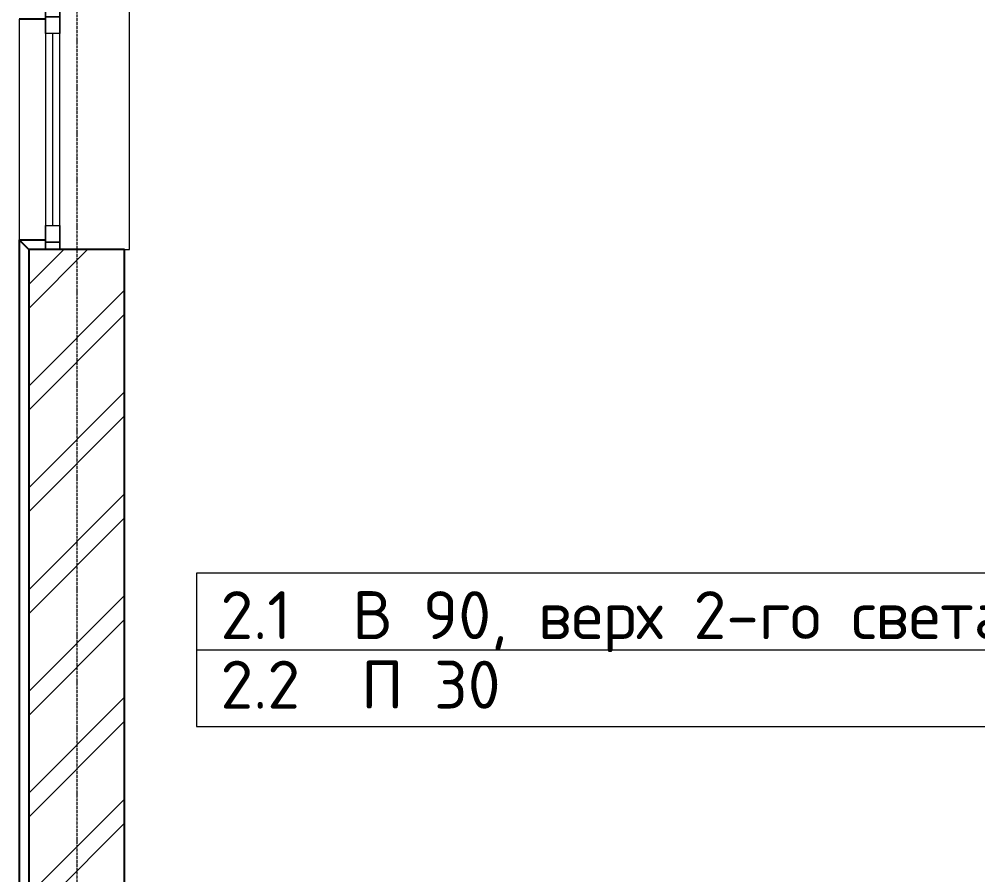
# Model space of a CAD drawing. Header units: millimetres. Extents: x -5016 to 22834, y -6019 to 18943.
# Drawn here: x -240 to 3760, y 9742 to 13310 of the extents above; entities that cross this region are included whole.
import ezdxf
from ezdxf.enums import TextEntityAlignment as Align

# ---------------------------------------------------------------- set-up
doc = ezdxf.new("R2010")
doc.units = ezdxf.units.MM
doc.linetypes.add('Осевая 12-2-2', pattern=[16, 12, -2, 0, -2])
for name, color, linetype, lineweight in [('A-GLAZ', 8, 'Continuous', 13), ('A-WALL', 8, 'Continuous', 13), ('A-WALL-PATT', 8, 'Continuous', 13), ('S-GRID', 8, 'Continuous', 13), ('АР_подложка', 8, 'Continuous', 13), ('ОВ_марки', 7, 'Continuous', 18)]:
    doc.layers.add(name, color=color, linetype=linetype, lineweight=lineweight)
doc.styles.add('GOST', font='isocpeur.ttf', dxfattribs={"width": 0.9})

# ---------------------------------------------------------------- blocks, each defined once
blk = doc.blocks.new('INT 20 Окно Прямоугольник 1ст - INT 20 Окно Прямоугольник 1ст 1000-3000h остекление-1568838-Этаж 2 - Планировка')
at = {"layer": 'A-GLAZ'}
for p, q in [((460, 240), (-460, 240)), ((-500, 130), (-400, 130)), ((-470, 130), (-500, 130)), ((-470, 70), (-470, 130)), ((-400, 130), (-470, 130)), ((-470, 130), (-470, 70)), ((400, 130), (500, 130)), ((470, 130), (400, 130)), ((500, 130), (470, 130)), ((470, 130), (470, 70)), ((470, 70), (470, 130)), ((-500, 70), (-470, 70)), ((-400, 70), (-500, 70)), ((-470, 70), (-400, 70)), ((500, 70), (400, 70)), ((400, 70), (470, 70)), ((470, 70), (500, 70)), ((-500, -200), (-500, -220)), ((500, -220), (500, -200)), ((-500, -220), (500, -220))]:
    blk.add_line(p, q, dxfattribs=at)
blk = doc.blocks.new('INT 20 Откосы окон снаружи Прямоугольник - INT 20 Откосы окон снаружи Прямоугольник-1566574-Этаж 2 - Планировка')
at = {"layer": 'A-WALL', "lineweight": 25}
for p, q in [((-476.7, 30), (-476.7, -80)), ((443.3, -80), (443.3, 30))]:
    blk.add_line(p, q, dxfattribs=at)
blk = doc.blocks.new('INT 20 Стекло - Стекло-1566582-Этаж 2 - Планировка')
at = {"layer": 'A-GLAZ'}
for p, q in [((400, 30), (-400, 30)), ((-400, 30), (-400, -30)), ((-400, 0), (400, 0)), ((400, -30), (400, 30)), ((-400, -30), (400, -30))]:
    blk.add_line(p, q, dxfattribs=at)
blk = doc.blocks.new('АР_План_2_этажа')
at = {"layer": 'A-WALL-PATT', "lineweight": 9}
h = blk.add_hatch(dxfattribs=at)
h.set_pattern_fill('FP_1', color=256, style=0, pattern_type=2)
h.set_pattern_definition([(45, (0, 0), (-212.132, 212.132), []), (45, (0, 100), (-212.132, 212.132), [])])
h.paths.add_polyline_path([(1968.2, 5572.6), (2368.2, 5572.6), (2368.2, 11372.6), (1968.2, 11372.6), (1968.2, 7492.1)])
h.paths.add_polyline_path([(2368.2, 12372.6), (2368.2, 17022.6), (1968.2, 17022.6), (1968.2, 12372.6), (2210.7, 12372.6)])
h.paths.add_polyline_path([(2368.2, 18022.6), (2368.2, 18272.6), (1968.2, 18272.6), (1968.2, 18022.6), (2210.7, 18022.6)])
at = {"layer": 'A-WALL', "lineweight": 25}
for p, q in [((1928.2, 17062.6), (1928.2, 12332.6)), ((1968.2, 17022.6), (1928.2, 17062.6)), ((2368.2, 17022.6), (1968.2, 17022.6)), ((1968.2, 17022.6), (1968.2, 12372.6)), ((2368.2, 12372.6), (2368.2, 17022.6))]:
    blk.add_line(p, q, dxfattribs=at)
at = {"layer": 'S-GRID', "color": 251, "linetype": 'Осевая 12-2-2', "true_color": 0x646464}
blk.add_line((2168.2, 22574.8), (2168.2, -1346.2), dxfattribs=at)
at = {"layer": 'A-GLAZ', "rotation": 89.99999999999991}
for name, p in [('INT 20 Окно Прямоугольник 1ст - INT 20 Окно Прямоугольник 1ст 1000-3000h остекление-1568838-Этаж 2 - Планировка', (2168.2, 17522.6)), ('INT 20 Стекло - Стекло-1566582-Этаж 2 - Планировка', (2068.2, 17522.6))]:
    blk.add_blockref(name, p, dxfattribs=at)
at = {"layer": 'A-WALL', "lineweight": 25, "rotation": 89.99999999999991}
blk.add_blockref('INT 20 Откосы окон снаружи Прямоугольник - INT 20 Откосы окон снаружи Прямоугольник-1566574-Этаж 2 - Планировка', (1958.2, 17539.4), dxfattribs=at)

msp = doc.modelspace()

# ---------------------------------------------------------------- block references
at = {"layer": 'АР_подложка'}
msp.add_blockref('АР_План_2_этажа', (-2168, -4673), dxfattribs=at)

# ---------------------------------------------------------------- next in the draw order: linework, layer by layer
at = {"layer": 'ОВ_марки'}
msp.add_lwpolyline([(500, 10360), (4668, 10360), (4668, 11000), (500, 11000)], close=True, dxfattribs=at)
msp.add_lwpolyline([(500, 10680), (4668, 10680)], dxfattribs=at)

# ---------------------------------------------------------------- next in the draw order: texts
at = {"layer": 'ОВ_марки', "style": 'GOST'}
for s, p in [('2.1  В 90, верх 2-го света В 120', (600, 10825)), ('2.2  П 30', (600, 10535))]:
    msp.add_text(s, height=200, dxfattribs=at).set_placement(p, align=Align.MIDDLE_LEFT)

doc.saveas('drawing.dxf')
